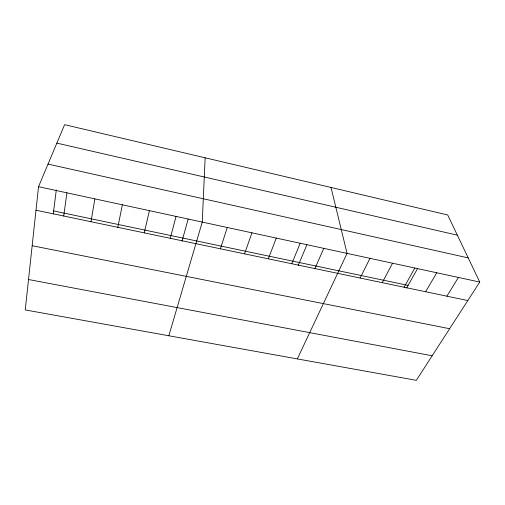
<?xml version="1.0" encoding="UTF-8"?>
<svg xmlns="http://www.w3.org/2000/svg" width="505" height="505" viewBox="0 0 505 505"><rect width="100%" height="100%" fill="white"/><g stroke="black" fill="none" stroke-linecap="round" stroke-linejoin="round"><path stroke-width="0.76" d="M205.15 157.794L202.246 222.08L168.828 335.774M38.525 186.692L25.25 309.925L416.328 380.334L479.75 282.061L447.695 214.972L64.608 124.666L38.525 186.692L479.75 282.061M53.246 214L56.301 189.975M63.706 216.014L66.925 192.828M90.976 221.72L94.864 198.869M117.823 227.338L122.355 204.809M144.253 232.868L149.411 210.661M170.273 238.309L176.037 216.411M182.04 241.106L188.163 219.031M220.395 248.795L227.288 227.49M244.534 253.851L251.963 232.824M268.319 258.825L276.267 238.076M291.764 263.73L300.21 243.252M298.228 265.409L306.945 244.704M314.874 268.565L323.806 248.353M297.325 358.91L347.055 253.377L331.027 187.469M360.109 278.028L369.969 258.333M382.253 282.661L392.555 263.212M404.088 287.231L414.82 268.029M406.594 288.071L417.534 268.609M425.62 291.738L436.768 272.769M446.862 296.183L458.414 277.447M28.526 279.524L432.173 355.779M32.169 245.72L449.639 328.723M53.637 210.92L408.103 285.388M35.994 210.213L467.807 300.563M48.032 164.093L468.204 257.897M56.85 143.111L457.347 235.172"/></g></svg>
